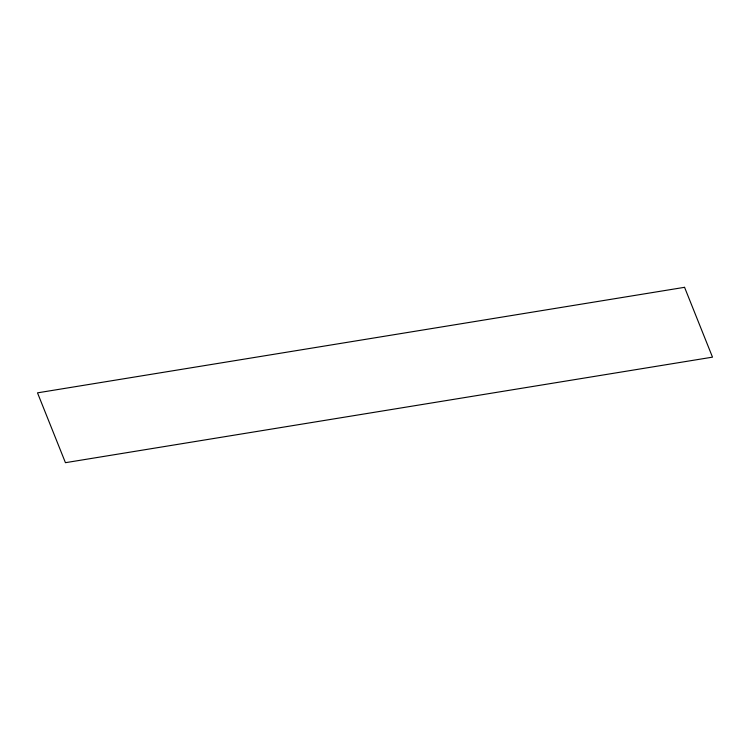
<?xml version="1.0" encoding="UTF-8"?>
<svg xmlns="http://www.w3.org/2000/svg" width="750" height="750" viewBox="0 0 750 750"><rect width="100%" height="100%" fill="white"/><g stroke="black" fill="none" stroke-linecap="round" stroke-linejoin="round"><path stroke-width="1.12" d="M684.562 287.316L37.5 392.85L65.438 462.684L712.5 357.15L684.562 287.316"/></g></svg>
